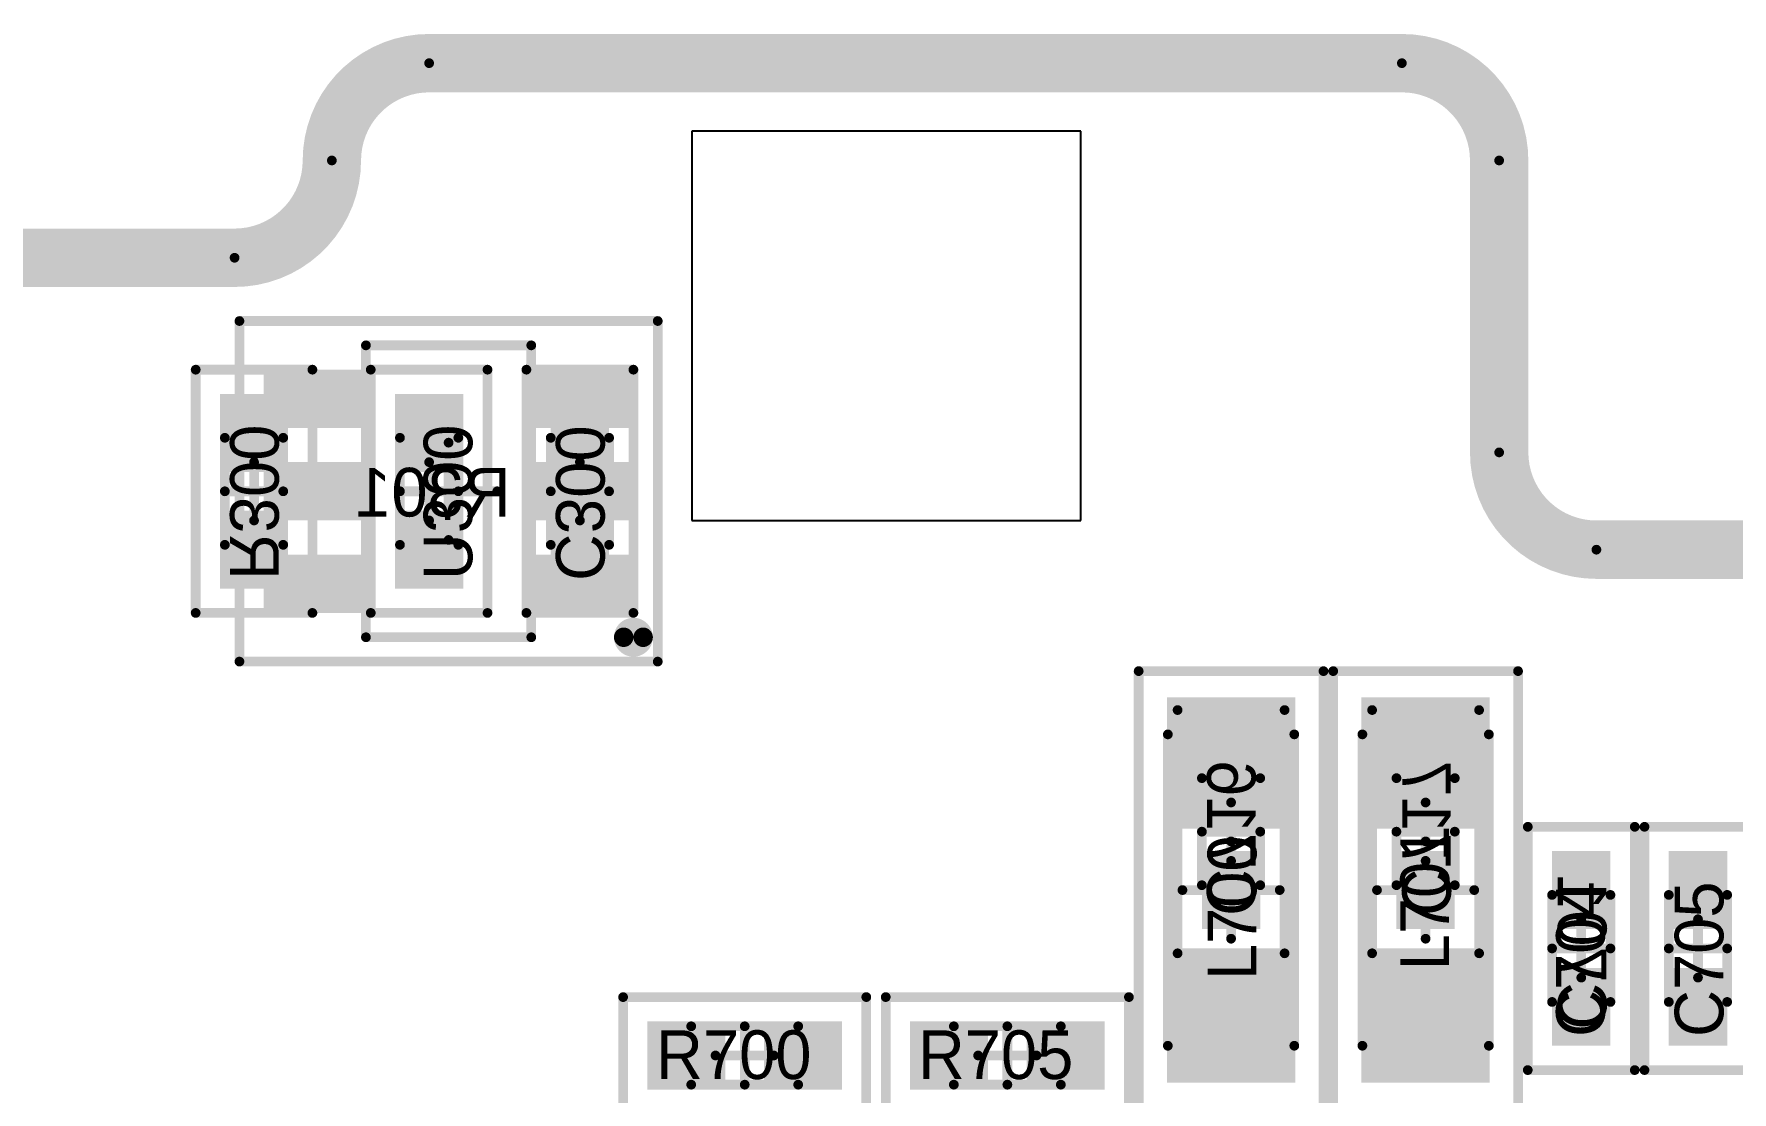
# Model space of a CAD drawing. Header units: millimetres. Extents: x 33.3 to 111.9, y 29.8 to 74.8.
# Drawn here: x 74.5 to 91.96, y 63.93 to 74.8 of the extents above; entities that cross this region are included whole.
import ezdxf

# ---------------------------------------------------------------- set-up
doc = ezdxf.new("R2010")
doc.units = ezdxf.units.MM
for name, color, linetype in [('BottomLayer', 5, 'Continuous'), ('BottomOverlay', 54, 'Continuous'), ('BottomPaste', 16, 'Continuous'), ('KeepOutLayer', 6, 'Continuous'), ('Mechanical1', 6, 'Continuous'), ('Mechanical13', 56, 'Continuous'), ('Mechanical14', 56, 'Continuous'), ('Mechanical15', 56, 'Continuous'), ('Mechanical16', 56, 'Continuous'), ('Mechanical17', 56, 'Continuous'), ('TopLayer', 1, 'Continuous'), ('TopOverlay', 2, 'Continuous'), ('TopPaste', 8, 'Continuous')]:
    doc.layers.add(name, color=color, linetype=linetype)

# ---------------------------------------------------------------- blocks, each defined once
blk = doc.blocks.new('R_PDSO_G6_18')
at = {"layer": 'Mechanical13', "const_width": 0.1}
for points in [[(-0.85, 1.5), (-0.85, -1.5)], [(0.85, 1.5), (-0.85, 1.5)], [(0.85, 1.5), (0.85, -1.5)], [(0.85, -1.5), (-0.85, -1.5)]]:
    blk.add_lwpolyline(points, dxfattribs=at)
at = {"layer": 'Mechanical13', "const_width": 0.05}
for points in [[(-0.875, 1.5, 1), (-0.825, 1.5, 1)], [(-0.875, 1.5, 1), (-0.825, 1.5, 1)], [(0.825, 1.5, 1), (0.875, 1.5, 1)], [(0.825, 1.5, 1), (0.875, 1.5, 1)], [(-0.875, -1.5, 1), (-0.825, -1.5, 1)], [(-0.875, -1.5, 1), (-0.825, -1.5, 1)], [(0.825, -1.5, 1), (0.875, -1.5, 1)], [(0.825, -1.5, 1), (0.875, -1.5, 1)]]:
    blk.add_lwpolyline(points, format="xyb", close=True, dxfattribs=at)
at = {"layer": 'Mechanical15', "const_width": 0.1}
for points in [[(-2.15, 1.75), (-2.15, -1.75)], [(2.15, 1.75), (-2.15, 1.75)], [(2.15, 1.75), (2.15, -1.75)], [(2.15, -1.75), (-2.15, -1.75)]]:
    blk.add_lwpolyline(points, dxfattribs=at)
at = {"layer": 'Mechanical15', "const_width": 0.05}
for points in [[(-2.175, 1.75, 1), (-2.125, 1.75, 1)], [(-2.175, 1.75, 1), (-2.125, 1.75, 1)], [(2.125, 1.75, 1), (2.175, 1.75, 1)], [(2.125, 1.75, 1), (2.175, 1.75, 1)], [(-2.175, -1.75, 1), (-2.125, -1.75, 1)], [(-2.175, -1.75, 1), (-2.125, -1.75, 1)], [(2.125, -1.75, 1), (2.175, -1.75, 1)], [(2.125, -1.75, 1), (2.175, -1.75, 1)]]:
    blk.add_lwpolyline(points, format="xyb", close=True, dxfattribs=at)
at = {"layer": 'Mechanical17', "const_width": 0.1}
for points in [[(0, 0.5), (0, -0.5)], [(0.5, 0), (-0.5, 0)]]:
    blk.add_lwpolyline(points, dxfattribs=at)
at = {"layer": 'Mechanical17', "const_width": 0.05}
for points in [[(-0.025, 0.5, 1), (0.025, 0.5, 1)], [(-0.525, 0, 1), (-0.475, 0, 1)], [(0.475, 0, 1), (0.525, 0, 1)], [(-0.025, -0.5, 1), (0.025, -0.5, 1)]]:
    blk.add_lwpolyline(points, format="xyb", close=True, dxfattribs=at)
at = {"layer": 'TopLayer'}
for points in [[(-0.8, 0.65), (-0.8, 1.25), (-1.9, 0.65), (-1.9, 1.25)], [(1.9, 0.65), (1.9, 1.25), (0.8, 0.65), (0.8, 1.25)], [(-0.8, -0.3), (-0.8, 0.3), (-1.9, -0.3), (-1.9, 0.3)], [(1.9, -0.3), (1.9, 0.3), (0.8, -0.3), (0.8, 0.3)], [(-0.8, -1.25), (-0.8, -0.65), (-1.9, -1.25), (-1.9, -0.65)], [(1.9, -1.25), (1.9, -0.65), (0.8, -1.25), (0.8, -0.65)]]:
    blk.add_solid(points, dxfattribs=at)
at = {"layer": 'TopOverlay'}
for points, const_width in [([(-1.8, 1.5, 1), (-2, 1.5, 1)], 0.2), ([(-2.05, 1.5, 1), (-1.95, 1.5, 1)], 0.1), ([(-1.85, 1.5, 1), (-1.75, 1.5, 1)], 0.1)]:
    blk.add_lwpolyline(points, format="xyb", close=True, dxfattribs=dict(at, const_width=const_width))
at = {"layer": 'TopPaste'}
for points in [[(-0.8, 0.65), (-0.8, 1.25), (-1.9, 0.65), (-1.9, 1.25)], [(1.9, 0.65), (1.9, 1.25), (0.8, 0.65), (0.8, 1.25)], [(-0.8, -0.3), (-0.8, 0.3), (-1.9, -0.3), (-1.9, 0.3)], [(1.9, -0.3), (1.9, 0.3), (0.8, -0.3), (0.8, 0.3)], [(-0.8, -1.25), (-0.8, -0.65), (-1.9, -1.25), (-1.9, -0.65)], [(1.9, -1.25), (1.9, -0.65), (0.8, -1.25), (0.8, -0.65)]]:
    blk.add_solid(points, dxfattribs=at)
blk = doc.blocks.new('RESC0402_1005__N_61')
at = {"layer": 'Mechanical13', "const_width": 0.1}
for points in [[(-0.55, 0.3), (0.55, 0.3)], [(-0.55, -0.3), (-0.55, 0.3)], [(0.55, -0.3), (0.55, 0.3)], [(-0.55, -0.3), (0.55, -0.3)]]:
    blk.add_lwpolyline(points, dxfattribs=at)
at = {"layer": 'Mechanical13', "const_width": 0.05}
for points in [[(-0.575, 0.3, 1), (-0.525, 0.3, 1)], [(-0.575, 0.3, 1), (-0.525, 0.3, 1)], [(0.525, 0.3, 1), (0.575, 0.3, 1)], [(0.525, 0.3, 1), (0.575, 0.3, 1)], [(-0.575, -0.3, 1), (-0.525, -0.3, 1)], [(-0.575, -0.3, 1), (-0.525, -0.3, 1)], [(0.525, -0.3, 1), (0.575, -0.3, 1)], [(0.525, -0.3, 1), (0.575, -0.3, 1)]]:
    blk.add_lwpolyline(points, format="xyb", close=True, dxfattribs=at)
at = {"layer": 'Mechanical15', "const_width": 0.1}
for points in [[(-1.25, 0.6), (1.25, 0.6)], [(-1.25, -0.6), (-1.25, 0.6)], [(1.25, -0.6), (1.25, 0.6)], [(-1.25, -0.6), (1.25, -0.6)]]:
    blk.add_lwpolyline(points, dxfattribs=at)
at = {"layer": 'Mechanical15', "const_width": 0.05}
for points in [[(-1.275, 0.6, 1), (-1.225, 0.6, 1)], [(-1.275, 0.6, 1), (-1.225, 0.6, 1)], [(1.225, 0.6, 1), (1.275, 0.6, 1)], [(1.225, 0.6, 1), (1.275, 0.6, 1)], [(-1.275, -0.6, 1), (-1.225, -0.6, 1)], [(-1.275, -0.6, 1), (-1.225, -0.6, 1)], [(1.225, -0.6, 1), (1.275, -0.6, 1)], [(1.225, -0.6, 1), (1.275, -0.6, 1)]]:
    blk.add_lwpolyline(points, format="xyb", close=True, dxfattribs=at)
at = {"layer": 'Mechanical17', "const_width": 0.1}
for points in [[(0, -0.3), (0, 0.3)], [(-0.3, 0), (0.3, 0)]]:
    blk.add_lwpolyline(points, dxfattribs=at)
at = {"layer": 'Mechanical17', "const_width": 0.05}
for points in [[(-0.025, 0.3, 1), (0.025, 0.3, 1)], [(-0.325, 0, 1), (-0.275, 0, 1)], [(0.275, 0, 1), (0.325, 0, 1)], [(-0.025, -0.3, 1), (0.025, -0.3, 1)]]:
    blk.add_lwpolyline(points, format="xyb", close=True, dxfattribs=at)
at = {"layer": 'TopLayer'}
for points in [[(-0.2, -0.35), (-0.2, 0.35), (-1, -0.35), (-1, 0.35)], [(1, -0.35), (1, 0.35), (0.2, -0.35), (0.2, 0.35)]]:
    blk.add_solid(points, dxfattribs=at)
at = {"layer": 'TopPaste'}
for points in [[(-0.2, -0.35), (-0.2, 0.35), (-1, -0.35), (-1, 0.35)], [(1, -0.35), (1, 0.35), (0.2, -0.35), (0.2, 0.35)]]:
    blk.add_solid(points, dxfattribs=at)
blk = doc.blocks.new('RESC0402_1005__N_66')
at = {"layer": 'Mechanical13', "const_width": 0.1}
for points in [[(0.55, 0.3), (-0.55, 0.3)], [(-0.55, 0.3), (-0.55, -0.3)], [(0.55, 0.3), (0.55, -0.3)], [(0.55, -0.3), (-0.55, -0.3)]]:
    blk.add_lwpolyline(points, dxfattribs=at)
at = {"layer": 'Mechanical13', "const_width": 0.05}
for points in [[(-0.575, 0.3, 1), (-0.525, 0.3, 1)], [(-0.575, 0.3, 1), (-0.525, 0.3, 1)], [(0.525, 0.3, 1), (0.575, 0.3, 1)], [(0.525, 0.3, 1), (0.575, 0.3, 1)], [(-0.575, -0.3, 1), (-0.525, -0.3, 1)], [(-0.575, -0.3, 1), (-0.525, -0.3, 1)], [(0.525, -0.3, 1), (0.575, -0.3, 1)], [(0.525, -0.3, 1), (0.575, -0.3, 1)]]:
    blk.add_lwpolyline(points, format="xyb", close=True, dxfattribs=at)
at = {"layer": 'Mechanical15', "const_width": 0.1}
for points in [[(1.25, 0.6), (-1.25, 0.6)], [(-1.25, 0.6), (-1.25, -0.6)], [(1.25, 0.6), (1.25, -0.6)], [(1.25, -0.6), (-1.25, -0.6)]]:
    blk.add_lwpolyline(points, dxfattribs=at)
at = {"layer": 'Mechanical15', "const_width": 0.05}
for points in [[(-1.275, 0.6, 1), (-1.225, 0.6, 1)], [(-1.275, 0.6, 1), (-1.225, 0.6, 1)], [(1.225, 0.6, 1), (1.275, 0.6, 1)], [(1.225, 0.6, 1), (1.275, 0.6, 1)], [(-1.275, -0.6, 1), (-1.225, -0.6, 1)], [(-1.275, -0.6, 1), (-1.225, -0.6, 1)], [(1.225, -0.6, 1), (1.275, -0.6, 1)], [(1.225, -0.6, 1), (1.275, -0.6, 1)]]:
    blk.add_lwpolyline(points, format="xyb", close=True, dxfattribs=at)
at = {"layer": 'Mechanical17', "const_width": 0.1}
for points in [[(0, 0.3), (0, -0.3)], [(0.3, 0), (-0.3, 0)]]:
    blk.add_lwpolyline(points, dxfattribs=at)
at = {"layer": 'Mechanical17', "const_width": 0.05}
for points in [[(-0.025, 0.3, 1), (0.025, 0.3, 1)], [(-0.325, 0, 1), (-0.275, 0, 1)], [(0.275, 0, 1), (0.325, 0, 1)], [(-0.025, -0.3, 1), (0.025, -0.3, 1)]]:
    blk.add_lwpolyline(points, format="xyb", close=True, dxfattribs=at)
at = {"layer": 'TopLayer'}
for points in [[(-0.2, -0.35), (-0.2, 0.35), (-1, -0.35), (-1, 0.35)], [(1, -0.35), (1, 0.35), (0.2, -0.35), (0.2, 0.35)]]:
    blk.add_solid(points, dxfattribs=at)
at = {"layer": 'TopPaste'}
for points in [[(-0.2, -0.35), (-0.2, 0.35), (-1, -0.35), (-1, 0.35)], [(1, -0.35), (1, 0.35), (0.2, -0.35), (0.2, 0.35)]]:
    blk.add_solid(points, dxfattribs=at)
blk = doc.blocks.new('RESC0402_1005__N_B_139')
at = {"layer": 'BottomLayer'}
for points in [[(-1, 0.35), (-1, -0.35), (-0.2, 0.35), (-0.2, -0.35)], [(0.2, 0.35), (0.2, -0.35), (1, 0.35), (1, -0.35)]]:
    blk.add_solid(points, dxfattribs=at)
at = {"layer": 'BottomPaste'}
for points in [[(-1, 0.35), (-1, -0.35), (-0.2, 0.35), (-0.2, -0.35)], [(0.2, 0.35), (0.2, -0.35), (1, 0.35), (1, -0.35)]]:
    blk.add_solid(points, dxfattribs=at)
at = {"layer": 'Mechanical14', "const_width": 0.1}
for points in [[(-0.55, 0.3), (0.55, 0.3)], [(-0.55, 0.3), (-0.55, -0.3)], [(0.55, 0.3), (0.55, -0.3)], [(-0.55, -0.3), (0.55, -0.3)]]:
    blk.add_lwpolyline(points, dxfattribs=at)
at = {"layer": 'Mechanical14', "const_width": 0.05}
for points in [[(-0.575, 0.3, 1), (-0.525, 0.3, 1)], [(-0.575, 0.3, 1), (-0.525, 0.3, 1)], [(0.525, 0.3, 1), (0.575, 0.3, 1)], [(0.525, 0.3, 1), (0.575, 0.3, 1)], [(-0.575, -0.3, 1), (-0.525, -0.3, 1)], [(-0.575, -0.3, 1), (-0.525, -0.3, 1)], [(0.525, -0.3, 1), (0.575, -0.3, 1)], [(0.525, -0.3, 1), (0.575, -0.3, 1)]]:
    blk.add_lwpolyline(points, format="xyb", close=True, dxfattribs=at)
at = {"layer": 'Mechanical16', "const_width": 0.1}
for points in [[(-1.25, 0.6), (1.25, 0.6)], [(-1.25, 0.6), (-1.25, -0.6)], [(1.25, 0.6), (1.25, -0.6)], [(-1.25, -0.6), (1.25, -0.6)]]:
    blk.add_lwpolyline(points, dxfattribs=at)
at = {"layer": 'Mechanical16', "const_width": 0.05}
for points in [[(-1.275, 0.6, 1), (-1.225, 0.6, 1)], [(-1.275, 0.6, 1), (-1.225, 0.6, 1)], [(1.225, 0.6, 1), (1.275, 0.6, 1)], [(1.225, 0.6, 1), (1.275, 0.6, 1)], [(-1.275, -0.6, 1), (-1.225, -0.6, 1)], [(-1.275, -0.6, 1), (-1.225, -0.6, 1)], [(1.225, -0.6, 1), (1.275, -0.6, 1)], [(1.225, -0.6, 1), (1.275, -0.6, 1)]]:
    blk.add_lwpolyline(points, format="xyb", close=True, dxfattribs=at)
at = {"layer": 'Mechanical17', "const_width": 0.1}
for points in [[(0, 0.3), (0, -0.3)], [(-0.3, 0), (0.3, 0)]]:
    blk.add_lwpolyline(points, dxfattribs=at)
at = {"layer": 'Mechanical17', "const_width": 0.05}
for points in [[(-0.025, 0.3, 1), (0.025, 0.3, 1)], [(-0.325, 0, 1), (-0.275, 0, 1)], [(0.275, 0, 1), (0.325, 0, 1)], [(-0.025, -0.3, 1), (0.025, -0.3, 1)]]:
    blk.add_lwpolyline(points, format="xyb", close=True, dxfattribs=at)
blk = doc.blocks.new('RESC0402_1005__N_B_140')
at = {"layer": 'BottomLayer'}
for points in [[(-1, 0.35), (-1, -0.35), (-0.2, 0.35), (-0.2, -0.35)], [(0.2, 0.35), (0.2, -0.35), (1, 0.35), (1, -0.35)]]:
    blk.add_solid(points, dxfattribs=at)
at = {"layer": 'BottomPaste'}
for points in [[(-1, 0.35), (-1, -0.35), (-0.2, 0.35), (-0.2, -0.35)], [(0.2, 0.35), (0.2, -0.35), (1, 0.35), (1, -0.35)]]:
    blk.add_solid(points, dxfattribs=at)
at = {"layer": 'Mechanical14', "const_width": 0.1}
for points in [[(-0.55, 0.3), (0.55, 0.3)], [(-0.55, 0.3), (-0.55, -0.3)], [(0.55, 0.3), (0.55, -0.3)], [(-0.55, -0.3), (0.55, -0.3)]]:
    blk.add_lwpolyline(points, dxfattribs=at)
at = {"layer": 'Mechanical14', "const_width": 0.05}
for points in [[(-0.575, 0.3, 1), (-0.525, 0.3, 1)], [(-0.575, 0.3, 1), (-0.525, 0.3, 1)], [(0.525, 0.3, 1), (0.575, 0.3, 1)], [(0.525, 0.3, 1), (0.575, 0.3, 1)], [(-0.575, -0.3, 1), (-0.525, -0.3, 1)], [(-0.575, -0.3, 1), (-0.525, -0.3, 1)], [(0.525, -0.3, 1), (0.575, -0.3, 1)], [(0.525, -0.3, 1), (0.575, -0.3, 1)]]:
    blk.add_lwpolyline(points, format="xyb", close=True, dxfattribs=at)
at = {"layer": 'Mechanical16', "const_width": 0.1}
for points in [[(-1.25, 0.6), (1.25, 0.6)], [(-1.25, 0.6), (-1.25, -0.6)], [(1.25, 0.6), (1.25, -0.6)], [(-1.25, -0.6), (1.25, -0.6)]]:
    blk.add_lwpolyline(points, dxfattribs=at)
at = {"layer": 'Mechanical16', "const_width": 0.05}
for points in [[(-1.275, 0.6, 1), (-1.225, 0.6, 1)], [(-1.275, 0.6, 1), (-1.225, 0.6, 1)], [(1.225, 0.6, 1), (1.275, 0.6, 1)], [(1.225, 0.6, 1), (1.275, 0.6, 1)], [(-1.275, -0.6, 1), (-1.225, -0.6, 1)], [(-1.275, -0.6, 1), (-1.225, -0.6, 1)], [(1.225, -0.6, 1), (1.275, -0.6, 1)], [(1.225, -0.6, 1), (1.275, -0.6, 1)]]:
    blk.add_lwpolyline(points, format="xyb", close=True, dxfattribs=at)
at = {"layer": 'Mechanical17', "const_width": 0.1}
for points in [[(0, 0.3), (0, -0.3)], [(-0.3, 0), (0.3, 0)]]:
    blk.add_lwpolyline(points, dxfattribs=at)
at = {"layer": 'Mechanical17', "const_width": 0.05}
for points in [[(-0.025, 0.3, 1), (0.025, 0.3, 1)], [(-0.325, 0, 1), (-0.275, 0, 1)], [(0.275, 0, 1), (0.325, 0, 1)], [(-0.025, -0.3, 1), (0.025, -0.3, 1)]]:
    blk.add_lwpolyline(points, format="xyb", close=True, dxfattribs=at)
blk = doc.blocks.new('FRITE_BEAD_120_OHM_1206_1LN_203')
at = {"layer": 'Mechanical13', "const_width": 0.1}
for points in [[(-1.6, 0.65), (1.6, 0.65)], [(-1.6, 0.65), (-1.6, -0.65)], [(1.6, 0.65), (1.6, -0.65)], [(-1.6, -0.65), (1.6, -0.65)]]:
    blk.add_lwpolyline(points, dxfattribs=at)
at = {"layer": 'Mechanical13', "const_width": 0.05}
for points in [[(-1.625, 0.65, 1), (-1.575, 0.65, 1)], [(-1.625, 0.65, 1), (-1.575, 0.65, 1)], [(1.575, 0.65, 1), (1.625, 0.65, 1)], [(1.575, 0.65, 1), (1.625, 0.65, 1)], [(-1.625, -0.65, 1), (-1.575, -0.65, 1)], [(-1.625, -0.65, 1), (-1.575, -0.65, 1)], [(1.575, -0.65, 1), (1.625, -0.65, 1)], [(1.575, -0.65, 1), (1.625, -0.65, 1)]]:
    blk.add_lwpolyline(points, format="xyb", close=True, dxfattribs=at)
at = {"layer": 'Mechanical15', "const_width": 0.1}
for points in [[(-2.25, 0.95), (2.25, 0.95)], [(-2.25, 0.95), (-2.25, -0.95)], [(2.25, 0.95), (2.25, -0.95)], [(-2.25, -0.95), (2.25, -0.95)]]:
    blk.add_lwpolyline(points, dxfattribs=at)
at = {"layer": 'Mechanical15', "const_width": 0.05}
for points in [[(-2.275, 0.95, 1), (-2.225, 0.95, 1)], [(-2.275, 0.95, 1), (-2.225, 0.95, 1)], [(2.225, 0.95, 1), (2.275, 0.95, 1)], [(2.225, 0.95, 1), (2.275, 0.95, 1)], [(-2.275, -0.95, 1), (-2.225, -0.95, 1)], [(-2.275, -0.95, 1), (-2.225, -0.95, 1)], [(2.225, -0.95, 1), (2.275, -0.95, 1)], [(2.225, -0.95, 1), (2.275, -0.95, 1)]]:
    blk.add_lwpolyline(points, format="xyb", close=True, dxfattribs=at)
at = {"layer": 'Mechanical17', "const_width": 0.1}
for points in [[(0, 0.5), (0, -0.5)], [(-0.5, 0), (0.5, 0)]]:
    blk.add_lwpolyline(points, dxfattribs=at)
at = {"layer": 'Mechanical17', "const_width": 0.05}
for points in [[(-0.025, 0.5, 1), (0.025, 0.5, 1)], [(-0.525, 0, 1), (-0.475, 0, 1)], [(0.475, 0, 1), (0.525, 0, 1)], [(-0.025, -0.5, 1), (0.025, -0.5, 1)]]:
    blk.add_lwpolyline(points, format="xyb", close=True, dxfattribs=at)
at = {"layer": 'TopLayer'}
for points in [[(-0.63, -0.66), (-0.63, 0.66), (-1.98, -0.66), (-1.98, 0.66)], [(1.98, -0.66), (1.98, 0.66), (0.63, -0.66), (0.63, 0.66)]]:
    blk.add_solid(points, dxfattribs=at)
at = {"layer": 'TopPaste'}
for points in [[(-0.63, -0.66), (-0.63, 0.66), (-1.98, -0.66), (-1.98, 0.66)], [(1.98, -0.66), (1.98, 0.66), (0.63, -0.66), (0.63, 0.66)]]:
    blk.add_solid(points, dxfattribs=at)
blk = doc.blocks.new('FRITE_BEAD_120_OHM_1206_1LN_204')
at = {"layer": 'Mechanical13', "const_width": 0.1}
for points in [[(-1.6, 0.65), (1.6, 0.65)], [(-1.6, 0.65), (-1.6, -0.65)], [(1.6, 0.65), (1.6, -0.65)], [(-1.6, -0.65), (1.6, -0.65)]]:
    blk.add_lwpolyline(points, dxfattribs=at)
at = {"layer": 'Mechanical13', "const_width": 0.05}
for points in [[(-1.625, 0.65, 1), (-1.575, 0.65, 1)], [(-1.625, 0.65, 1), (-1.575, 0.65, 1)], [(1.575, 0.65, 1), (1.625, 0.65, 1)], [(1.575, 0.65, 1), (1.625, 0.65, 1)], [(-1.625, -0.65, 1), (-1.575, -0.65, 1)], [(-1.625, -0.65, 1), (-1.575, -0.65, 1)], [(1.575, -0.65, 1), (1.625, -0.65, 1)], [(1.575, -0.65, 1), (1.625, -0.65, 1)]]:
    blk.add_lwpolyline(points, format="xyb", close=True, dxfattribs=at)
at = {"layer": 'Mechanical15', "const_width": 0.1}
for points in [[(-2.25, 0.95), (2.25, 0.95)], [(-2.25, 0.95), (-2.25, -0.95)], [(2.25, 0.95), (2.25, -0.95)], [(-2.25, -0.95), (2.25, -0.95)]]:
    blk.add_lwpolyline(points, dxfattribs=at)
at = {"layer": 'Mechanical15', "const_width": 0.05}
for points in [[(-2.275, 0.95, 1), (-2.225, 0.95, 1)], [(-2.275, 0.95, 1), (-2.225, 0.95, 1)], [(2.225, 0.95, 1), (2.275, 0.95, 1)], [(2.225, 0.95, 1), (2.275, 0.95, 1)], [(-2.275, -0.95, 1), (-2.225, -0.95, 1)], [(-2.275, -0.95, 1), (-2.225, -0.95, 1)], [(2.225, -0.95, 1), (2.275, -0.95, 1)], [(2.225, -0.95, 1), (2.275, -0.95, 1)]]:
    blk.add_lwpolyline(points, format="xyb", close=True, dxfattribs=at)
at = {"layer": 'Mechanical17', "const_width": 0.1}
for points in [[(0, 0.5), (0, -0.5)], [(-0.5, 0), (0.5, 0)]]:
    blk.add_lwpolyline(points, dxfattribs=at)
at = {"layer": 'Mechanical17', "const_width": 0.05}
for points in [[(-0.025, 0.5, 1), (0.025, 0.5, 1)], [(-0.525, 0, 1), (-0.475, 0, 1)], [(0.475, 0, 1), (0.525, 0, 1)], [(-0.025, -0.5, 1), (0.025, -0.5, 1)]]:
    blk.add_lwpolyline(points, format="xyb", close=True, dxfattribs=at)
at = {"layer": 'TopLayer'}
for points in [[(-0.63, -0.66), (-0.63, 0.66), (-1.98, -0.66), (-1.98, 0.66)], [(1.98, -0.66), (1.98, 0.66), (0.63, -0.66), (0.63, 0.66)]]:
    blk.add_solid(points, dxfattribs=at)
at = {"layer": 'TopPaste'}
for points in [[(-0.63, -0.66), (-0.63, 0.66), (-1.98, -0.66), (-1.98, 0.66)], [(1.98, -0.66), (1.98, 0.66), (0.63, -0.66), (0.63, 0.66)]]:
    blk.add_solid(points, dxfattribs=at)
blk = doc.blocks.new('CAPC0402_1005__N_B_249')
at = {"layer": 'BottomLayer'}
for points in [[(-1, 0.3), (-1, -0.3), (-0.2, 0.3), (-0.2, -0.3)], [(0.2, 0.3), (0.2, -0.3), (1, 0.3), (1, -0.3)]]:
    blk.add_solid(points, dxfattribs=at)
at = {"layer": 'BottomPaste'}
for points in [[(-1, 0.3), (-1, -0.3), (-0.2, 0.3), (-0.2, -0.3)], [(0.2, 0.3), (0.2, -0.3), (1, 0.3), (1, -0.3)]]:
    blk.add_solid(points, dxfattribs=at)
at = {"layer": 'Mechanical14', "const_width": 0.1}
for points in [[(-0.55, 0.3), (0.55, 0.3)], [(-0.55, 0.3), (-0.55, -0.3)], [(0.55, 0.3), (0.55, -0.3)], [(-0.55, -0.3), (0.55, -0.3)]]:
    blk.add_lwpolyline(points, dxfattribs=at)
at = {"layer": 'Mechanical14', "const_width": 0.05}
for points in [[(-0.575, 0.3, 1), (-0.525, 0.3, 1)], [(-0.575, 0.3, 1), (-0.525, 0.3, 1)], [(0.525, 0.3, 1), (0.575, 0.3, 1)], [(0.525, 0.3, 1), (0.575, 0.3, 1)], [(-0.575, -0.3, 1), (-0.525, -0.3, 1)], [(-0.575, -0.3, 1), (-0.525, -0.3, 1)], [(0.525, -0.3, 1), (0.575, -0.3, 1)], [(0.525, -0.3, 1), (0.575, -0.3, 1)]]:
    blk.add_lwpolyline(points, format="xyb", close=True, dxfattribs=at)
at = {"layer": 'Mechanical16', "const_width": 0.1}
for points in [[(-1.25, 0.55), (1.25, 0.55)], [(-1.25, 0.55), (-1.25, -0.55)], [(1.25, 0.55), (1.25, -0.55)], [(-1.25, -0.55), (1.25, -0.55)]]:
    blk.add_lwpolyline(points, dxfattribs=at)
at = {"layer": 'Mechanical16', "const_width": 0.05}
for points in [[(-1.275, 0.55, 1), (-1.225, 0.55, 1)], [(-1.275, 0.55, 1), (-1.225, 0.55, 1)], [(1.225, 0.55, 1), (1.275, 0.55, 1)], [(1.225, 0.55, 1), (1.275, 0.55, 1)], [(-1.275, -0.55, 1), (-1.225, -0.55, 1)], [(-1.275, -0.55, 1), (-1.225, -0.55, 1)], [(1.225, -0.55, 1), (1.275, -0.55, 1)], [(1.225, -0.55, 1), (1.275, -0.55, 1)]]:
    blk.add_lwpolyline(points, format="xyb", close=True, dxfattribs=at)
at = {"layer": 'Mechanical17', "const_width": 0.1}
for points in [[(0, 0.3), (0, -0.3)], [(-0.3, 0), (0.3, 0)]]:
    blk.add_lwpolyline(points, dxfattribs=at)
at = {"layer": 'Mechanical17', "const_width": 0.05}
for points in [[(-0.025, 0.3, 1), (0.025, 0.3, 1)], [(-0.325, 0, 1), (-0.275, 0, 1)], [(0.275, 0, 1), (0.325, 0, 1)], [(-0.025, -0.3, 1), (0.025, -0.3, 1)]]:
    blk.add_lwpolyline(points, format="xyb", close=True, dxfattribs=at)
blk = doc.blocks.new('CAPC0402_1005__N_B_250')
at = {"layer": 'BottomLayer'}
for points in [[(-1, 0.3), (-1, -0.3), (-0.2, 0.3), (-0.2, -0.3)], [(0.2, 0.3), (0.2, -0.3), (1, 0.3), (1, -0.3)]]:
    blk.add_solid(points, dxfattribs=at)
at = {"layer": 'BottomPaste'}
for points in [[(-1, 0.3), (-1, -0.3), (-0.2, 0.3), (-0.2, -0.3)], [(0.2, 0.3), (0.2, -0.3), (1, 0.3), (1, -0.3)]]:
    blk.add_solid(points, dxfattribs=at)
at = {"layer": 'Mechanical14', "const_width": 0.1}
for points in [[(-0.55, 0.3), (0.55, 0.3)], [(-0.55, 0.3), (-0.55, -0.3)], [(0.55, 0.3), (0.55, -0.3)], [(-0.55, -0.3), (0.55, -0.3)]]:
    blk.add_lwpolyline(points, dxfattribs=at)
at = {"layer": 'Mechanical14', "const_width": 0.05}
for points in [[(-0.575, 0.3, 1), (-0.525, 0.3, 1)], [(-0.575, 0.3, 1), (-0.525, 0.3, 1)], [(0.525, 0.3, 1), (0.575, 0.3, 1)], [(0.525, 0.3, 1), (0.575, 0.3, 1)], [(-0.575, -0.3, 1), (-0.525, -0.3, 1)], [(-0.575, -0.3, 1), (-0.525, -0.3, 1)], [(0.525, -0.3, 1), (0.575, -0.3, 1)], [(0.525, -0.3, 1), (0.575, -0.3, 1)]]:
    blk.add_lwpolyline(points, format="xyb", close=True, dxfattribs=at)
at = {"layer": 'Mechanical16', "const_width": 0.1}
for points in [[(-1.25, 0.55), (1.25, 0.55)], [(-1.25, 0.55), (-1.25, -0.55)], [(1.25, 0.55), (1.25, -0.55)], [(-1.25, -0.55), (1.25, -0.55)]]:
    blk.add_lwpolyline(points, dxfattribs=at)
at = {"layer": 'Mechanical16', "const_width": 0.05}
for points in [[(-1.275, 0.55, 1), (-1.225, 0.55, 1)], [(-1.275, 0.55, 1), (-1.225, 0.55, 1)], [(1.225, 0.55, 1), (1.275, 0.55, 1)], [(1.225, 0.55, 1), (1.275, 0.55, 1)], [(-1.275, -0.55, 1), (-1.225, -0.55, 1)], [(-1.275, -0.55, 1), (-1.225, -0.55, 1)], [(1.225, -0.55, 1), (1.275, -0.55, 1)], [(1.225, -0.55, 1), (1.275, -0.55, 1)]]:
    blk.add_lwpolyline(points, format="xyb", close=True, dxfattribs=at)
at = {"layer": 'Mechanical17', "const_width": 0.1}
for points in [[(0, 0.3), (0, -0.3)], [(-0.3, 0), (0.3, 0)]]:
    blk.add_lwpolyline(points, dxfattribs=at)
at = {"layer": 'Mechanical17', "const_width": 0.05}
for points in [[(-0.025, 0.3, 1), (0.025, 0.3, 1)], [(-0.325, 0, 1), (-0.275, 0, 1)], [(0.275, 0, 1), (0.325, 0, 1)], [(-0.025, -0.3, 1), (0.025, -0.3, 1)]]:
    blk.add_lwpolyline(points, format="xyb", close=True, dxfattribs=at)
blk = doc.blocks.new('CAPC0402_1005__N_261')
at = {"layer": 'Mechanical13', "const_width": 0.1}
for points in [[(0.55, 0.3), (-0.55, 0.3)], [(-0.55, -0.3), (-0.55, 0.3)], [(0.55, -0.3), (0.55, 0.3)], [(0.55, -0.3), (-0.55, -0.3)]]:
    blk.add_lwpolyline(points, dxfattribs=at)
at = {"layer": 'Mechanical13', "const_width": 0.05}
for points in [[(-0.575, 0.3, 1), (-0.525, 0.3, 1)], [(-0.575, 0.3, 1), (-0.525, 0.3, 1)], [(0.525, 0.3, 1), (0.575, 0.3, 1)], [(0.525, 0.3, 1), (0.575, 0.3, 1)], [(-0.575, -0.3, 1), (-0.525, -0.3, 1)], [(-0.575, -0.3, 1), (-0.525, -0.3, 1)], [(0.525, -0.3, 1), (0.575, -0.3, 1)], [(0.525, -0.3, 1), (0.575, -0.3, 1)]]:
    blk.add_lwpolyline(points, format="xyb", close=True, dxfattribs=at)
at = {"layer": 'Mechanical15', "const_width": 0.1}
for points in [[(1.25, 0.55), (-1.25, 0.55)], [(-1.25, -0.55), (-1.25, 0.55)], [(1.25, -0.55), (1.25, 0.55)], [(1.25, -0.55), (-1.25, -0.55)]]:
    blk.add_lwpolyline(points, dxfattribs=at)
at = {"layer": 'Mechanical15', "const_width": 0.05}
for points in [[(-1.275, 0.55, 1), (-1.225, 0.55, 1)], [(-1.275, 0.55, 1), (-1.225, 0.55, 1)], [(1.225, 0.55, 1), (1.275, 0.55, 1)], [(1.225, 0.55, 1), (1.275, 0.55, 1)], [(-1.275, -0.55, 1), (-1.225, -0.55, 1)], [(-1.275, -0.55, 1), (-1.225, -0.55, 1)], [(1.225, -0.55, 1), (1.275, -0.55, 1)], [(1.225, -0.55, 1), (1.275, -0.55, 1)]]:
    blk.add_lwpolyline(points, format="xyb", close=True, dxfattribs=at)
at = {"layer": 'Mechanical17', "const_width": 0.1}
for points in [[(0, -0.3), (0, 0.3)], [(0.3, 0), (-0.3, 0)]]:
    blk.add_lwpolyline(points, dxfattribs=at)
at = {"layer": 'Mechanical17', "const_width": 0.05}
for points in [[(-0.025, 0.3, 1), (0.025, 0.3, 1)], [(-0.325, 0, 1), (-0.275, 0, 1)], [(0.275, 0, 1), (0.325, 0, 1)], [(-0.025, -0.3, 1), (0.025, -0.3, 1)]]:
    blk.add_lwpolyline(points, format="xyb", close=True, dxfattribs=at)
at = {"layer": 'TopLayer'}
for points in [[(-0.2, -0.3), (-0.2, 0.3), (-1, -0.3), (-1, 0.3)], [(1, -0.3), (1, 0.3), (0.2, -0.3), (0.2, 0.3)]]:
    blk.add_solid(points, dxfattribs=at)
at = {"layer": 'TopPaste'}
for points in [[(-0.2, -0.3), (-0.2, 0.3), (-1, -0.3), (-1, 0.3)], [(1, -0.3), (1, 0.3), (0.2, -0.3), (0.2, 0.3)]]:
    blk.add_solid(points, dxfattribs=at)
blk = doc.blocks.new('CAPC0402_1005__N_262')
at = {"layer": 'Mechanical13', "const_width": 0.1}
for points in [[(0.55, 0.3), (-0.55, 0.3)], [(-0.55, -0.3), (-0.55, 0.3)], [(0.55, -0.3), (0.55, 0.3)], [(0.55, -0.3), (-0.55, -0.3)]]:
    blk.add_lwpolyline(points, dxfattribs=at)
at = {"layer": 'Mechanical13', "const_width": 0.05}
for points in [[(-0.575, 0.3, 1), (-0.525, 0.3, 1)], [(-0.575, 0.3, 1), (-0.525, 0.3, 1)], [(0.525, 0.3, 1), (0.575, 0.3, 1)], [(0.525, 0.3, 1), (0.575, 0.3, 1)], [(-0.575, -0.3, 1), (-0.525, -0.3, 1)], [(-0.575, -0.3, 1), (-0.525, -0.3, 1)], [(0.525, -0.3, 1), (0.575, -0.3, 1)], [(0.525, -0.3, 1), (0.575, -0.3, 1)]]:
    blk.add_lwpolyline(points, format="xyb", close=True, dxfattribs=at)
at = {"layer": 'Mechanical15', "const_width": 0.1}
for points in [[(1.25, 0.55), (-1.25, 0.55)], [(-1.25, -0.55), (-1.25, 0.55)], [(1.25, -0.55), (1.25, 0.55)], [(1.25, -0.55), (-1.25, -0.55)]]:
    blk.add_lwpolyline(points, dxfattribs=at)
at = {"layer": 'Mechanical15', "const_width": 0.05}
for points in [[(-1.275, 0.55, 1), (-1.225, 0.55, 1)], [(-1.275, 0.55, 1), (-1.225, 0.55, 1)], [(1.225, 0.55, 1), (1.275, 0.55, 1)], [(1.225, 0.55, 1), (1.275, 0.55, 1)], [(-1.275, -0.55, 1), (-1.225, -0.55, 1)], [(-1.275, -0.55, 1), (-1.225, -0.55, 1)], [(1.225, -0.55, 1), (1.275, -0.55, 1)], [(1.225, -0.55, 1), (1.275, -0.55, 1)]]:
    blk.add_lwpolyline(points, format="xyb", close=True, dxfattribs=at)
at = {"layer": 'Mechanical17', "const_width": 0.1}
for points in [[(0, -0.3), (0, 0.3)], [(0.3, 0), (-0.3, 0)]]:
    blk.add_lwpolyline(points, dxfattribs=at)
at = {"layer": 'Mechanical17', "const_width": 0.05}
for points in [[(-0.025, 0.3, 1), (0.025, 0.3, 1)], [(-0.325, 0, 1), (-0.275, 0, 1)], [(0.275, 0, 1), (0.325, 0, 1)], [(-0.025, -0.3, 1), (0.025, -0.3, 1)]]:
    blk.add_lwpolyline(points, format="xyb", close=True, dxfattribs=at)
at = {"layer": 'TopLayer'}
for points in [[(-0.2, -0.3), (-0.2, 0.3), (-1, -0.3), (-1, 0.3)], [(1, -0.3), (1, 0.3), (0.2, -0.3), (0.2, 0.3)]]:
    blk.add_solid(points, dxfattribs=at)
at = {"layer": 'TopPaste'}
for points in [[(-0.2, -0.3), (-0.2, 0.3), (-1, -0.3), (-1, 0.3)], [(1, -0.3), (1, 0.3), (0.2, -0.3), (0.2, 0.3)]]:
    blk.add_solid(points, dxfattribs=at)
blk = doc.blocks.new('CAPC0402_1005__N_B_265')
at = {"layer": 'BottomLayer'}
for points in [[(-1, 0.3), (-1, -0.3), (-0.2, 0.3), (-0.2, -0.3)], [(0.2, 0.3), (0.2, -0.3), (1, 0.3), (1, -0.3)]]:
    blk.add_solid(points, dxfattribs=at)
at = {"layer": 'BottomPaste'}
for points in [[(-1, 0.3), (-1, -0.3), (-0.2, 0.3), (-0.2, -0.3)], [(0.2, 0.3), (0.2, -0.3), (1, 0.3), (1, -0.3)]]:
    blk.add_solid(points, dxfattribs=at)
at = {"layer": 'Mechanical14', "const_width": 0.1}
for points in [[(0.55, 0.3), (-0.55, 0.3)], [(-0.55, -0.3), (-0.55, 0.3)], [(0.55, -0.3), (0.55, 0.3)], [(0.55, -0.3), (-0.55, -0.3)]]:
    blk.add_lwpolyline(points, dxfattribs=at)
at = {"layer": 'Mechanical14', "const_width": 0.05}
for points in [[(-0.575, 0.3, 1), (-0.525, 0.3, 1)], [(-0.575, 0.3, 1), (-0.525, 0.3, 1)], [(0.525, 0.3, 1), (0.575, 0.3, 1)], [(0.525, 0.3, 1), (0.575, 0.3, 1)], [(-0.575, -0.3, 1), (-0.525, -0.3, 1)], [(-0.575, -0.3, 1), (-0.525, -0.3, 1)], [(0.525, -0.3, 1), (0.575, -0.3, 1)], [(0.525, -0.3, 1), (0.575, -0.3, 1)]]:
    blk.add_lwpolyline(points, format="xyb", close=True, dxfattribs=at)
at = {"layer": 'Mechanical16', "const_width": 0.1}
for points in [[(1.25, 0.55), (-1.25, 0.55)], [(-1.25, -0.55), (-1.25, 0.55)], [(1.25, -0.55), (1.25, 0.55)], [(1.25, -0.55), (-1.25, -0.55)]]:
    blk.add_lwpolyline(points, dxfattribs=at)
at = {"layer": 'Mechanical16', "const_width": 0.05}
for points in [[(-1.275, 0.55, 1), (-1.225, 0.55, 1)], [(-1.275, 0.55, 1), (-1.225, 0.55, 1)], [(1.225, 0.55, 1), (1.275, 0.55, 1)], [(1.225, 0.55, 1), (1.275, 0.55, 1)], [(-1.275, -0.55, 1), (-1.225, -0.55, 1)], [(-1.275, -0.55, 1), (-1.225, -0.55, 1)], [(1.225, -0.55, 1), (1.275, -0.55, 1)], [(1.225, -0.55, 1), (1.275, -0.55, 1)]]:
    blk.add_lwpolyline(points, format="xyb", close=True, dxfattribs=at)
at = {"layer": 'Mechanical17', "const_width": 0.1}
for points in [[(0, -0.3), (0, 0.3)], [(0.3, 0), (-0.3, 0)]]:
    blk.add_lwpolyline(points, dxfattribs=at)
at = {"layer": 'Mechanical17', "const_width": 0.05}
for points in [[(-0.025, 0.3, 1), (0.025, 0.3, 1)], [(-0.325, 0, 1), (-0.275, 0, 1)], [(0.275, 0, 1), (0.325, 0, 1)], [(-0.025, -0.3, 1), (0.025, -0.3, 1)]]:
    blk.add_lwpolyline(points, format="xyb", close=True, dxfattribs=at)
blk = doc.blocks.new('CAPC0402_1005__N_B_320')
at = {"layer": 'BottomLayer'}
for points in [[(-1, 0.3), (-1, -0.3), (-0.2, 0.3), (-0.2, -0.3)], [(0.2, 0.3), (0.2, -0.3), (1, 0.3), (1, -0.3)]]:
    blk.add_solid(points, dxfattribs=at)
at = {"layer": 'BottomPaste'}
for points in [[(-1, 0.3), (-1, -0.3), (-0.2, 0.3), (-0.2, -0.3)], [(0.2, 0.3), (0.2, -0.3), (1, 0.3), (1, -0.3)]]:
    blk.add_solid(points, dxfattribs=at)
at = {"layer": 'Mechanical14', "const_width": 0.1}
for points in [[(-0.55, 0.3), (0.55, 0.3)], [(-0.55, 0.3), (-0.55, -0.3)], [(0.55, 0.3), (0.55, -0.3)], [(-0.55, -0.3), (0.55, -0.3)]]:
    blk.add_lwpolyline(points, dxfattribs=at)
at = {"layer": 'Mechanical14', "const_width": 0.05}
for points in [[(-0.575, 0.3, 1), (-0.525, 0.3, 1)], [(-0.575, 0.3, 1), (-0.525, 0.3, 1)], [(0.525, 0.3, 1), (0.575, 0.3, 1)], [(0.525, 0.3, 1), (0.575, 0.3, 1)], [(-0.575, -0.3, 1), (-0.525, -0.3, 1)], [(-0.575, -0.3, 1), (-0.525, -0.3, 1)], [(0.525, -0.3, 1), (0.575, -0.3, 1)], [(0.525, -0.3, 1), (0.575, -0.3, 1)]]:
    blk.add_lwpolyline(points, format="xyb", close=True, dxfattribs=at)
at = {"layer": 'Mechanical16', "const_width": 0.1}
for points in [[(-1.25, 0.55), (1.25, 0.55)], [(-1.25, 0.55), (-1.25, -0.55)], [(1.25, 0.55), (1.25, -0.55)], [(-1.25, -0.55), (1.25, -0.55)]]:
    blk.add_lwpolyline(points, dxfattribs=at)
at = {"layer": 'Mechanical16', "const_width": 0.05}
for points in [[(-1.275, 0.55, 1), (-1.225, 0.55, 1)], [(-1.275, 0.55, 1), (-1.225, 0.55, 1)], [(1.225, 0.55, 1), (1.275, 0.55, 1)], [(1.225, 0.55, 1), (1.275, 0.55, 1)], [(-1.275, -0.55, 1), (-1.225, -0.55, 1)], [(-1.275, -0.55, 1), (-1.225, -0.55, 1)], [(1.225, -0.55, 1), (1.275, -0.55, 1)], [(1.225, -0.55, 1), (1.275, -0.55, 1)]]:
    blk.add_lwpolyline(points, format="xyb", close=True, dxfattribs=at)
at = {"layer": 'Mechanical17', "const_width": 0.1}
for points in [[(0, 0.3), (0, -0.3)], [(-0.3, 0), (0.3, 0)]]:
    blk.add_lwpolyline(points, dxfattribs=at)
at = {"layer": 'Mechanical17', "const_width": 0.05}
for points in [[(-0.025, 0.3, 1), (0.025, 0.3, 1)], [(-0.325, 0, 1), (-0.275, 0, 1)], [(0.275, 0, 1), (0.325, 0, 1)], [(-0.025, -0.3, 1), (0.025, -0.3, 1)]]:
    blk.add_lwpolyline(points, format="xyb", close=True, dxfattribs=at)

msp = doc.modelspace()

# ---------------------------------------------------------------- linework, layer by layer
at = {"layer": 'KeepOutLayer', "const_width": 0.6}
for points in [[(77.567, 73.499, -0.414214), (78.567, 74.499)], [(88.567, 74.499, -0.414214), (89.567, 73.499)], [(77.567, 73.499, -0.414214), (76.567, 72.499)], [(90.567, 69.499, -0.414214), (89.567, 70.499)]]:
    msp.add_lwpolyline(points, format="xyb", dxfattribs=at)
for points in [[(78.567, 74.499), (88.567, 74.499)], [(89.567, 70.499), (89.567, 73.499)], [(68.567, 72.499), (76.567, 72.499)], [(90.567, 69.499), (110.567, 69.499)]]:
    msp.add_lwpolyline(points, dxfattribs=at)
at = {"layer": 'KeepOutLayer', "const_width": 0.3}
for points in [[(78.417, 74.499, 1), (78.717, 74.499, 1)], [(78.417, 74.499, 1), (78.717, 74.499, 1)], [(88.417, 74.499, 1), (88.717, 74.499, 1)], [(88.417, 74.499, 1), (88.717, 74.499, 1)], [(77.417, 73.499, 1), (77.717, 73.499, 1)], [(77.417, 73.499, 1), (77.717, 73.499, 1)], [(89.417, 73.499, 1), (89.717, 73.499, 1)], [(89.417, 73.499, 1), (89.717, 73.499, 1)], [(76.417, 72.499, 1), (76.717, 72.499, 1)], [(76.417, 72.499, 1), (76.717, 72.499, 1)], [(89.417, 70.499, 1), (89.717, 70.499, 1)], [(89.417, 70.499, 1), (89.717, 70.499, 1)], [(90.417, 69.499, 1), (90.717, 69.499, 1)], [(90.417, 69.499, 1), (90.717, 69.499, 1)]]:
    msp.add_lwpolyline(points, format="xyb", close=True, dxfattribs=at)
at = {"layer": 'Mechanical1', "const_width": 0.1}
for points in [[(77.567, 73.499, -0.414214), (78.567, 74.499)], [(88.567, 74.499, -0.414214), (89.567, 73.499)], [(77.567, 73.499, -0.414214), (76.567, 72.499)], [(90.567, 69.499, -0.414214), (89.567, 70.499)]]:
    msp.add_lwpolyline(points, format="xyb", dxfattribs=at)
for points in [[(78.567, 74.499), (88.567, 74.499)], [(89.567, 70.499), (89.567, 73.499)], [(68.567, 72.499), (76.567, 72.499)], [(90.567, 69.499), (110.567, 69.499)]]:
    msp.add_lwpolyline(points, dxfattribs=at)
at = {"layer": 'Mechanical1', "const_width": 0.05}
for points in [[(78.542, 74.499, 1), (78.592, 74.499, 1)], [(78.542, 74.499, 1), (78.592, 74.499, 1)], [(88.542, 74.499, 1), (88.592, 74.499, 1)], [(88.542, 74.499, 1), (88.592, 74.499, 1)], [(77.542, 73.499, 1), (77.592, 73.499, 1)], [(77.542, 73.499, 1), (77.592, 73.499, 1)], [(89.542, 73.499, 1), (89.592, 73.499, 1)], [(89.542, 73.499, 1), (89.592, 73.499, 1)], [(76.542, 72.499, 1), (76.592, 72.499, 1)], [(76.542, 72.499, 1), (76.592, 72.499, 1)], [(89.542, 70.499, 1), (89.592, 70.499, 1)], [(89.542, 70.499, 1), (89.592, 70.499, 1)], [(90.542, 69.499, 1), (90.592, 69.499, 1)], [(90.542, 69.499, 1), (90.592, 69.499, 1)]]:
    msp.add_lwpolyline(points, format="xyb", close=True, dxfattribs=at)
at = {"layer": 'TopLayer'}
for p, q in [((81.267, 73.799), (81.267, 69.799)), ((85.267, 73.799), (81.267, 73.799)), ((85.267, 69.799), (85.267, 73.799)), ((81.267, 69.799), (85.267, 69.799))]:
    msp.add_line(p, q, dxfattribs=at)

# ---------------------------------------------------------------- block references
for name, p, rotation in [('R_PDSO_G6_18', (78.767, 70.099), 180), ('RESC0402_1005__N_B_140', (76.767, 70.099), 90), ('RESC0402_1005__N_B_139', (78.567, 70.099), 90), ('CAPC0402_1005__N_B_320', (80.117, 70.099), 90), ('FRITE_BEAD_120_OHM_1206_1LN_204', (86.811, 66.001), 90), ('FRITE_BEAD_120_OHM_1206_1LN_203', (88.811, 66.001), 90), ('CAPC0402_1005__N_B_250', (86.811, 66.601), 90), ('CAPC0402_1005__N_B_249', (88.811, 66.601), 90), ('CAPC0402_1005__N_262', (90.411, 65.401), 270), ('CAPC0402_1005__N_B_265', (90.411, 65.401), 270), ('CAPC0402_1005__N_261', (91.611, 65.401), 270), ('RESC0402_1005__N_66', (81.811, 64.301), 180), ('RESC0402_1005__N_61', (84.511, 64.301), 360)]:
    msp.add_blockref(name, p, dxfattribs=dict(rotation=rotation))

# ---------------------------------------------------------------- texts
at = {"layer": 'BottomOverlay', "text_generation_flag": 2}
for s, p in [('R300', (76.521, 69.186)), ('C300', (79.871, 69.178)), ('C716', (86.563, 65.735)), ('C717', (88.57, 65.735)), ('C701', (90.17, 64.567))]:
    msp.add_text(s, height=0.5, rotation=270, dxfattribs=at).set_placement(p)
msp.add_text('R301', height=0.5, dxfattribs=at).set_placement((79.405, 69.84))
at = {"layer": 'TopOverlay'}
for s, p in [('U300', (79.011, 69.186)), ('L700', (87.071, 65.075)), ('L701', (89.052, 65.176)), ('C704', (90.653, 64.491)), ('C705', (91.872, 64.491))]:
    msp.add_text(s, height=0.5, rotation=90, dxfattribs=at).set_placement(p)
for s, p in [('R700', (80.899, 64.059)), ('R705', (83.591, 64.059))]:
    msp.add_text(s, height=0.5, dxfattribs=at).set_placement(p)

doc.saveas('drawing.dxf')
